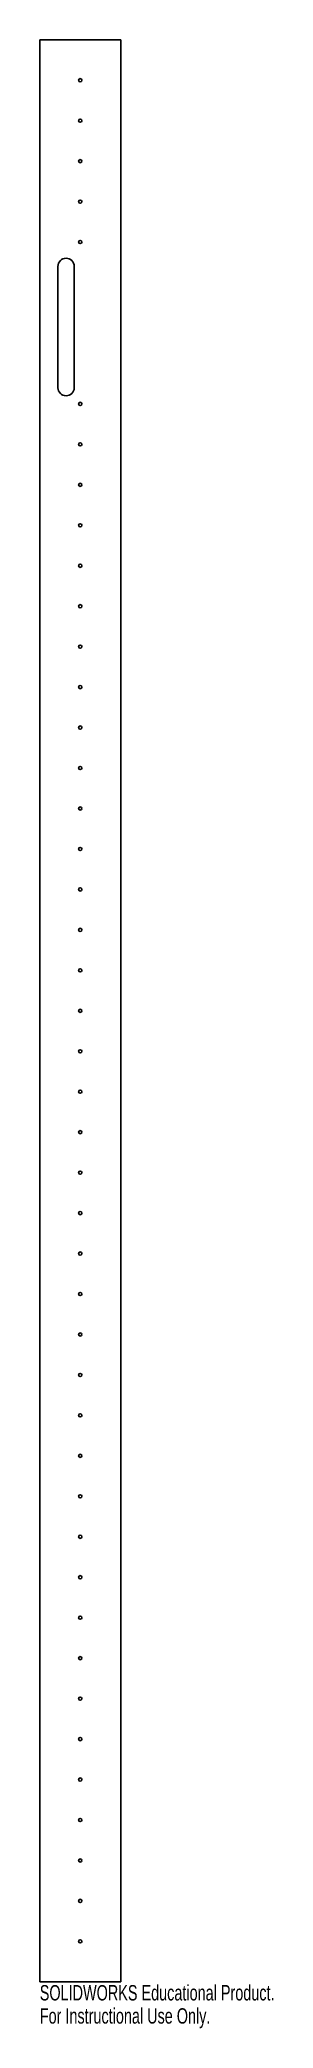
# Model space of a CAD drawing. Header units: inches. Extents: x -0.1 to 2.8, y -0.6 to 24.
import ezdxf

# ---------------------------------------------------------------- set-up
doc = ezdxf.new("R2010")
doc.units = ezdxf.units.IN
doc.header["$MEASUREMENT"] = 0
doc.styles.add('SLDTEXTSTYLE0', font='TXT', dxfattribs={"width": 0.7})

msp = doc.modelspace()

# ---------------------------------------------------------------- linework, layer by layer
at = {"color": 7, "linetype": 'Continuous', "lineweight": 25}
for p, q in [((-0.1, 24), (0.9, 24)), ((-0.1, 24), (-0.1, 0)), ((0.9, 24), (0.9, 0)), ((0.125, 19.7), (0.125, 21.2)), ((0.325, 21.2), (0.325, 19.7)), ((-0.1, 0), (0.9, 0))]:
    msp.add_line(p, q, dxfattribs=at)
for centre in [(0.4, 23.5), (0.4, 23), (0.4, 22.5), (0.4, 22), (0.4, 21.5), (0.4, 19.5), (0.4, 19), (0.4, 18.5), (0.4, 18), (0.4, 17.5), (0.4, 17), (0.4, 16.5), (0.4, 16), (0.4, 15.5), (0.4, 15), (0.4, 14.5), (0.4, 14), (0.4, 13.5), (0.4, 13), (0.4, 12.5), (0.4, 12), (0.4, 11.5), (0.4, 11), (0.4, 10.5), (0.4, 10), (0.4, 9.5), (0.4, 9), (0.4, 8.5), (0.4, 8), (0.4, 7.5), (0.4, 7), (0.4, 6.5), (0.4, 6), (0.4, 5.5), (0.4, 5), (0.4, 4.5), (0.4, 4), (0.4, 3.5), (0.4, 3), (0.4, 2.5), (0.4, 2), (0.4, 1.5), (0.4, 1), (0.4, 0.5)]:
    msp.add_circle(centre, 0.0197, dxfattribs=at)
for centre, start, end in [((0.225, 21.2), 0, 180), ((0.225, 19.7), 180, 0)]:
    msp.add_arc(centre, 0.1, start, end, dxfattribs=at)

# ---------------------------------------------------------------- texts
at = {"color": 7, "linetype": 'Continuous', "char_height": 0.1903, "attachment_point": 1, "style": 'SLDTEXTSTYLE0'}
for s, insert in [('SOLIDWORKS Educational Product.', (-0.1, -0.04)), ('For Instructional Use Only.', (-0.1, -0.326))]:
    msp.add_mtext(s, dxfattribs=dict(at, insert=insert))

doc.saveas('drawing.dxf')
